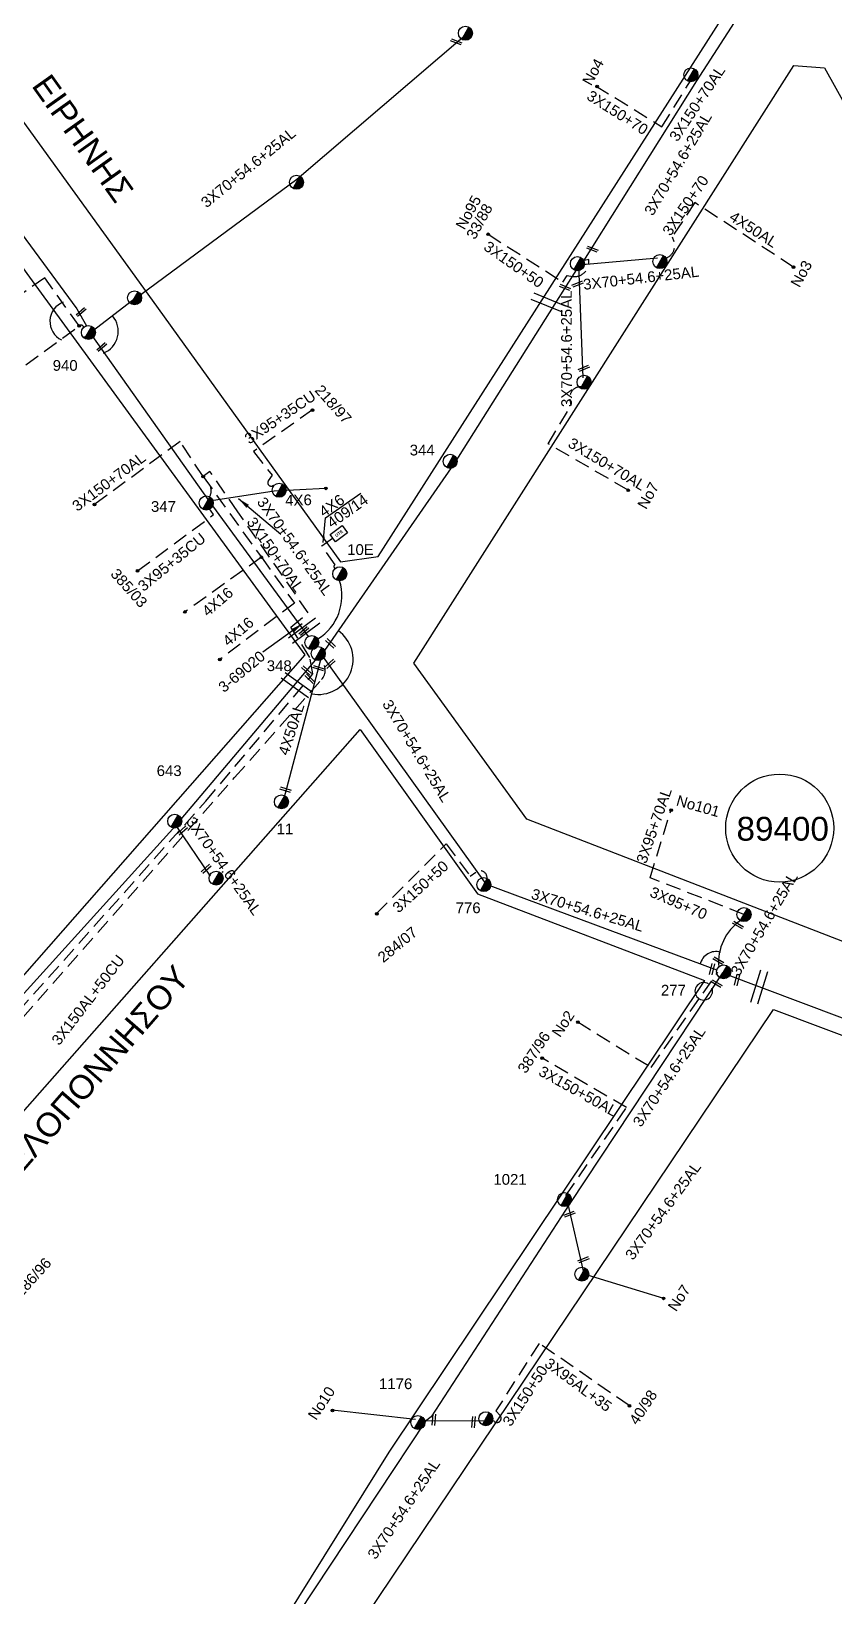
# Model space of a CAD drawing. Header units: millimetres. Extents: x 839 to 3144, y 747 to 1790.
# Drawn here: x 2629.3 to 2764.3, y 1144 to 1407.1 of the extents above; entities that cross this region are included whole.
import ezdxf
from ezdxf.enums import TextEntityAlignment as Align

# ---------------------------------------------------------------- set-up
doc = ezdxf.new("R2010")
doc.units = ezdxf.units.MM
doc.linetypes.add('DASHED', pattern=[19.05, 12.7, -6.35])
for name, color, linetype in [('Pillar OTE', 7, 'Continuous'), ('Γέφυρες Εναερίου Δικτύου', 7, 'DASHED'), ('Εναέρια παροχή ΧΤ 4x16', 7, 'SYN_LINE'), ('Επιγραφές - Σχήματα', 7, 'Continuous'), ('Καλώδια ΧΤ   3x150+50AL', 7, 'DASHED'), ('Καλώδια ΧΤ   3x150+50ALXLPE', 7, 'DASHED'), ('Καλώδια ΧΤ   3x150+70AL', 7, 'DASHED'), ('Καλώδια ΧΤ   3x150AL+50CU', 7, 'DASHED'), ('Καλώδια ΧΤ   3x95+35CU', 7, 'DASHED'), ('Καλώδια ΧΤ   3x95+50CU', 7, 'DASHED'), ('Καλώδια ΧΤ   4x50AL', 7, 'DASHED'), ('Μηχανική τομή', 7, 'Continuous'), ('Στύλος ΦΜ', 7, 'Continuous'), ('Στύλος ΦΜ @ 1', 7, 'Continuous'), ('Συνδέσεις', 7, 'Continuous'), ('Συνεστραμμένα ΧΤ   3x70+54.6+25AL', 7, 'SYN_LINE'), ('Τομή', 7, 'Continuous'), ('Υπόβαθρο ΔΕΗ', 7, 'Continuous'), ('Υπόγεια καλώδια Παροχών ΧΤ   4x6', 7, 'DASHED')]:
    doc.layers.add(name, color=color, linetype=linetype)
doc.styles.get("Standard").update_dxf_attribs({"font": 'ARIAL.TTF'})
doc.linetypes.add('SYN_LINE', pattern='A,0.5,-0.0001,["/\\/\\/\\/",Standard,S=0.1,R=0,X=0,Y=-0.05],-0.25', length=0.7501)
doc.dimstyles.new('ISO-25', dxfattribs={"dimtxt": 2.5, "dimasz": 2.5, "dimexe": 1.25, "dimexo": 0.625, "dimtad": 1, "dimtxsty": 'Standard', "dimcen": 2.5, "dimadec": 0, "dimazin": 0, "dimtfac": 1, "dimtmove": 0, "dimatfit": 3, "dimfxl": 1, "dimarcsym": 0})

# ---------------------------------------------------------------- blocks, each defined once
blk = doc.blocks.new('ΥΠΑΡΧΩΝ ΤΣΙΜΕΝΤΕΝΙΟΣ ΣΤΥΛΟΣ')
at = {"layer": 'Στύλος ΦΜ'}
blk.add_hatch(color=7, dxfattribs=at).paths.add_polyline_path([(-1.29, -2.28, 0.574793), (2.62, 0, 0.268822), (1.3, 2.27)])
at = {"layer": 'Στύλος ΦΜ', "color": 7}
blk.add_line((-1.29, -2.28), (1.3, 2.27), dxfattribs=at)
blk.add_circle((0, 0), 2.62, dxfattribs=at)
at = {"layer": 'Στύλος ΦΜ', "flags": 4}
for tag, p in [('ΑΡΙΘΜΟΣ', (-4.68, 8.05)), ('ΤΥΠΟΣ', (-4.91, 3.03))]:
    blk.add_attdef(tag, p, '', height=4, dxfattribs=at)
blk = doc.blocks.new('ΤΟΜΗ')
at = {"layer": 'Τομή', "ltscale": 40}
for p, q in [((-5.68, 0), (5.68, 0)), ((5.68, -2.33), (-5.68, -2.33))]:
    blk.add_line(p, q, dxfattribs=at)
blk = doc.blocks.new('ΜΗΧΑΝΙΚΗ ΤΟΜΗ')
at = {"layer": 'Μηχανική τομή', "ltscale": 40}
for p, q in [((-1.89, 0.78), (1.89, 0.78)), ((1.89, 0), (-1.89, 0))]:
    blk.add_line(p, q, dxfattribs=at)
blk = doc.blocks.new('A$C3F94617C')
at = {"layer": 'Μηχανική τομή', "xscale": 0.5, "yscale": 0.5, "zscale": 0.5}
blk.add_blockref('ΜΗΧΑΝΙΚΗ ΤΟΜΗ', (0.95, 0), dxfattribs=at)
blk = doc.blocks.new('_ΣΥΝΔΕΣΗ')
at = {"layer": 'Συνδέσεις', "linetype": 'SYN_LINE', "ltscale": 40}
blk.add_hatch(color=256, dxfattribs=at).paths.add_polyline_path([(0.5, -0.01, 1), (-0.5, -0.01, 1)])
at = {"layer": 'Συνδέσεις'}
blk.add_circle((0, -0.01), 0.5, dxfattribs=at)
blk = doc.blocks.new('PILLAR ΟΤΕ')
at = {"layer": 'Pillar OTE', "ltscale": 40}
blk.add_lwpolyline([(-3.31, 2.02), (3.39, 2.02), (3.39, -1.99), (-3.31, -1.99)], close=True, dxfattribs=at)
at = {"layer": 'Pillar OTE', "insert": (-1.81, 0.71), "char_height": 1.3575, "width": 109.961, "attachment_point": 1}
blk.add_mtext('{\\fArial|b1|i0|c161|p34;OTE}', dxfattribs=at)

msp = doc.modelspace()

# ---------------------------------------------------------------- linework, layer by layer
at = {"layer": 'Γέφυρες Εναερίου Δικτύου', "color": 151, "ltscale": 0.2}
msp.add_lwpolyline([(2625.27, 1348.81), (2637.3, 1357.56)], dxfattribs=at)
msp.add_arc((2637.62, 1357.24), 0.458, 13.3221, 134.0413, dxfattribs=at)
at = {"layer": 'Εναέρια παροχή ΧΤ 4x16', "color": 6, "linetype": 'DASHED', "ltscale": 0.2}
for points in [[(2667.93, 1318.69), (2655.09, 1309.5)], [(2673.48, 1311), (2660.93, 1301.49)]]:
    msp.add_lwpolyline(points, dxfattribs=at)
at = {"layer": 'Επιγραφές - Σχήματα', "ltscale": 0.2}
msp.add_circle((2755.07, 1273.17), 9.08, dxfattribs=at)
at = {"layer": 'Επιγραφές - Σχήματα', "linetype": 'Continuous', "ltscale": 0.2}
for centre, radius, start, end in [((2635.82, 1358.34), 3.44, 110.1409, 244.7895), ((2639.93, 1356.67), 3.94, 291.5828, 40.6733), ((2677.48, 1301.51), 5.88, 259.6123, 55.4541), ((2744.36, 1249.71), 2.71, 73.7675, 167.8314), ((2742.3, 1245.74), 1.47, 57.4599, 20.5082)]:
    msp.add_arc(centre, radius, start, end, dxfattribs=at)
at = {"layer": 'Καλώδια ΧΤ   3x150+50AL', "color": 85, "ltscale": 0.2}
msp.add_lwpolyline([(2706.07, 1372.97), (2718.63, 1364.94), (2719.32, 1366.02), (2720.24, 1365.89, 0.510987), (2722.96, 1368.71), (2721.77, 1368.43)], format="xyb", dxfattribs=at)
at = {"layer": 'Καλώδια ΧΤ   3x150+50AL', "color": 5, "ltscale": 0.2}
msp.add_lwpolyline([(2687.28, 1258.79), (2698.98, 1270.55), (2703.04, 1265.11), (2704, 1265.79, -0.891272), (2705.57, 1264.02, -0.248233)], format="xyb", dxfattribs=at)
at = {"layer": 'Καλώδια ΧΤ   3x150+50AL', "color": 30, "ltscale": 0.2}
msp.add_lwpolyline([(2719.11, 1211.4), (2729.32, 1226.19), (2715.07, 1234.55)], dxfattribs=at)
at = {"layer": 'Καλώδια ΧΤ   3x150+50ALXLPE', "color": 5, "ltscale": 0.2}
msp.add_lwpolyline([(2598.26, 1206.73), (2604.54, 1214.89), (2627.82, 1241.36), (2663.44, 1281.68), (2678.05, 1298.12, 0.388696), (2678, 1301.44)], format="xyb", dxfattribs=at)
at = {"layer": 'Καλώδια ΧΤ   3x150+70AL', "color": 85, "ltscale": 0.2}
msp.add_lwpolyline([(2724.12, 1397.94), (2735.28, 1391.02), (2740.05, 1398.74)], dxfattribs=at)
msp.add_lwpolyline([(2729.57, 1329.99), (2716.12, 1337.78), (2720.02, 1344.2), (2719.83, 1345.28, -0.504766), (2721.8, 1347.33, 0.063425)], format="xyb", dxfattribs=at)
at = {"layer": 'Καλώδια ΧΤ   3x150+70AL', "color": 6, "ltscale": 0.2}
for points in [[(2658.15, 1332.24), (2654.26, 1338.15), (2639.88, 1327.55)], [(2658.15, 1332.24), (2667.93, 1318.69), (2673.48, 1311)]]:
    msp.add_lwpolyline(points, dxfattribs=at)
at = {"layer": 'Καλώδια ΧΤ   3x150+70AL', "color": 30, "ltscale": 0.2}
msp.add_lwpolyline([(2721.11, 1240.59), (2733.45, 1232.96), (2744.66, 1248.97)], dxfattribs=at)
at = {"layer": 'Καλώδια ΧΤ   3x150+70AL', "color": 6, "ltscale": 0.2}
msp.add_arc((2657.03, 1329.89), 2.46, 334.4814, 13.6918, dxfattribs=at)
at = {"layer": 'Καλώδια ΧΤ   3x95+35CU', "color": 151, "ltscale": 0.2}
msp.add_lwpolyline([(2637.3, 1357.56), (2631.5, 1365.65), (2621.6, 1358.69)], dxfattribs=at)
at = {"layer": 'Καλώδια ΧΤ   3x95+35CU', "color": 6, "ltscale": 0.2}
msp.add_lwpolyline([(2676.5, 1343.45), (2666.58, 1336.44), (2669.74, 1332.47), (2669.1, 1331.52, 0.925673), (2669.99, 1330.83, -0.439445)], format="xyb", dxfattribs=at)
msp.add_lwpolyline([(2647.12, 1316.41), (2659.9, 1325.86), (2659.11, 1326.98)], dxfattribs=at)
at = {"layer": 'Καλώδια ΧΤ   3x95+50CU', "color": 5, "ltscale": 0.2}
msp.add_lwpolyline([(2749.05, 1258.66), (2733.29, 1264.83), (2736.8, 1276.21)], dxfattribs=at)
at = {"layer": 'Καλώδια ΧΤ   3x95+50CU', "color": 30, "ltscale": 0.2}
msp.add_lwpolyline([(2729.75, 1176.12), (2714.61, 1186.57), (2707.36, 1175.21), (2708.06, 1174.44, -1.099984), (2706.94, 1173.61, -1.781787)], format="xyb", dxfattribs=at)
at = {"layer": 'Καλώδια ΧΤ   4x50AL', "color": 85, "ltscale": 0.2}
msp.add_lwpolyline([(2757.39, 1367.46), (2740.82, 1378.3), (2736.97, 1372.53), (2737.26, 1371.77, -0.45599), (2735.74, 1368.91, 8.774237)], format="xyb", dxfattribs=at)
at = {"layer": 'Καλώδια ΧΤ   4x50AL', "color": 5, "linetype": 'Continuous', "ltscale": 0.2}
msp.add_lwpolyline([(2678.08, 1302.31), (2671.65, 1277.94)], dxfattribs=at)
at = {"layer": 'Συνεστραμμένα ΧΤ   3x70+54.6+25AL', "color": 151, "ltscale": 20}
msp.add_lwpolyline([(2579.72, 1438.64), (2599, 1412.28), (2617.68, 1386.51), (2636.93, 1360.46), (2638.51, 1357.59)], dxfattribs=at)
at = {"layer": 'Συνεστραμμένα ΧΤ   3x70+54.6+25AL', "color": 85, "ltscale": 20}
for points in [[(2722.13, 1368.52), (2741.14, 1398.74), (2753.78, 1418.42), (2756.37, 1438.66)], [(2722.03, 1348.84), (2721.33, 1367.83)]]:
    msp.add_lwpolyline(points, dxfattribs=at)
at = {"layer": 'Συνεστραμμένα ΧΤ   3x70+54.6+25AL', "color": 6, "ltscale": 20}
for points in [[(2647.65, 1362.86), (2673.88, 1382.24), (2702.56, 1406.79)], [(2639.45, 1355.97), (2659.1, 1328.15), (2675.82, 1305.37)]]:
    msp.add_lwpolyline(points, dxfattribs=at)
at = {"layer": 'Συνεστραμμένα ΧΤ   3x70+54.6+25AL', "color": 85, "ltscale": 15}
msp.add_lwpolyline([(2721.33, 1367.83), (2734.52, 1369.01)], dxfattribs=at)
at = {"layer": 'Συνεστραμμένα ΧΤ   3x70+54.6+25AL', "color": 5, "ltscale": 20}
msp.add_lwpolyline([(2744.51, 1249.32), (2705.79, 1263.71), (2678.08, 1302.31), (2700.39, 1334.43), (2721.27, 1367.51)], dxfattribs=at)
at = {"layer": 'Συνεστραμμένα ΧΤ   3x70+54.6+25AL', "color": 6, "ltscale": 15}
msp.add_lwpolyline([(2638.03, 1355.54), (2647.7, 1363)], dxfattribs=at)
at = {"layer": 'Συνεστραμμένα ΧΤ   3x70+54.6+25AL', "color": 6, "linetype": 'DASHED', "ltscale": 0.2}
msp.add_lwpolyline([(2599.63, 1211.42), (2627.1, 1242.39), (2658.58, 1277.72), (2676.61, 1299.08), (2676.09, 1301.87), (2672.9, 1306.94), (2675.82, 1309.35), (2663.99, 1326.34), (2659.27, 1333.12), (2658.15, 1332.24)], dxfattribs=at)
at = {"layer": 'Συνεστραμμένα ΧΤ   3x70+54.6+25AL', "color": 6, "linetype": 'SYN_LINE', "ltscale": 10}
msp.add_lwpolyline([(2659.56, 1328.22), (2670.08, 1329.85)], dxfattribs=at)
at = {"layer": 'Συνεστραμμένα ΧΤ   3x70+54.6+25AL', "color": 133, "ltscale": 20}
msp.add_lwpolyline([(2597.16, 1210.07), (2625.95, 1243.05), (2653.56, 1273.61), (2677.63, 1302.13)], dxfattribs=at)
at = {"layer": 'Συνεστραμμένα ΧΤ   3x70+54.6+25AL', "color": 133, "ltscale": 10}
msp.add_lwpolyline([(2653.56, 1273.61), (2659.31, 1265.08)], dxfattribs=at)
at = {"layer": 'Συνεστραμμένα ΧΤ   3x70+54.6+25AL', "color": 30, "ltscale": 20}
msp.add_lwpolyline([(2745.46, 1248.83), (2719.78, 1210.05), (2696.47, 1174.21), (2695.5, 1173.52), (2671.48, 1137.18), (2651.09, 1103.9)], dxfattribs=at)
at = {"layer": 'Συνεστραμμένα ΧΤ   3x70+54.6+25AL', "color": 1, "ltscale": 20}
msp.add_lwpolyline([(2745.46, 1248.83), (2772.11, 1238.79), (2797.29, 1228.98), (2823, 1219.29), (2845.48, 1210.32), (2856.29, 1206.39)], dxfattribs=at)
at = {"layer": 'Συνεστραμμένα ΧΤ   3x70+54.6+25AL', "color": 30, "ltscale": 15}
for points in [[(2719.3, 1210.72), (2722.13, 1198.25)], [(2722.13, 1198.25), (2735.52, 1194.18)], [(2693.86, 1173.8), (2679.84, 1175.34)]]:
    msp.add_lwpolyline(points, dxfattribs=at)
at = {"layer": 'Συνεστραμμένα ΧΤ   3x70+54.6+25AL', "color": 30, "ltscale": 10}
msp.add_lwpolyline([(2694.97, 1173.6), (2706.2, 1173.53)], dxfattribs=at)
at = {"layer": 'Συνεστραμμένα ΧΤ   3x70+54.6+25AL', "color": 5, "linetype": 'SYN_LINE', "ltscale": 10}
msp.add_arc((2673.03, 1312.19), 8.44, 301.3003, 17.6129, dxfattribs=at)
at = {"layer": 'Συνεστραμμένα ΧΤ   3x70+54.6+25AL', "color": 5, "ltscale": 10}
msp.add_arc((2753.23, 1250.63), 8.44, 124.1379, 185.2957, dxfattribs=at)
at = {"layer": 'Υπόβαθρο ΔΕΗ'}
for points in [[(2581.88, 1455.49), (2649.56, 1361.89), (2681.23, 1317.93), (2687.56, 1318.82), (2751.73, 1419.26), (2707.21, 1494.94), (2672.08, 1553.62), (2619.06, 1495.67)], [(2597.92, 1214.21), (2675.3, 1302.31), (2628.56, 1366.39), (2577.54, 1437.22), (2564.08, 1457.43), (2559.76, 1457.54), (2524.67, 1421.82), (2516.87, 1414.19), (2546.6, 1341.08), (2573.73, 1273.99)]]:
    msp.add_lwpolyline(points, close=True, dxfattribs=at)
msp.add_lwpolyline([(2757.44, 1401.31), (2762.58, 1400.93), (2817.75, 1302.03), (2854.19, 1236.59, -0.3779), (2847.13, 1222.94), (2788.27, 1245.36), (2712.57, 1274.67), (2693.55, 1300.89), (2757.44, 1401.31)], format="xyb", dxfattribs=at)
for points in [[(2678.74, 1325.33), (2684.68, 1329.48)], [(2534.48, 911.54), (2446.26, 974.01), (2515.78, 1084.35), (2547.98, 1135.31), (2615.62, 1211.63), (2684.56, 1289.73), (2704.29, 1262.13), (2742.45, 1247.53), (2689.38, 1168.31), (2639.25, 1087.91), (2593.48, 1011.15), (2555.21, 946.45), (2534.48, 911.54)], [(2603.01, 863.79), (2545.47, 902.46), (2544.94, 904.51), (2619.44, 1029.67), (2680.19, 1132.74), (2754.03, 1242.66), (2842.29, 1209.49), (2799.07, 1139.93), (2740.93, 1046.78), (2669.46, 951.09), (2604.99, 865), (2603.01, 863.79)]]:
    msp.add_lwpolyline(points, dxfattribs=at)
at = {"layer": 'Υπόγεια καλώδια Παροχών ΧΤ   4x6', "color": 6, "linetype": 'SYN_LINE', "ltscale": 10}
msp.add_lwpolyline([(2670.08, 1329.85), (2678.74, 1330.3)], dxfattribs=at)
at = {"layer": 'Υπόγεια καλώδια Παροχών ΧΤ   4x6', "color": 5, "linetype": 'DASHED', "ltscale": 0.2}
msp.add_lwpolyline([(2680.38, 1316.84, -0.794546), (2680.35, 1317.44), (2678.08, 1320.59), (2679.9, 1321.9)], format="xyb", dxfattribs=at)

# ---------------------------------------------------------------- block references
at = {"layer": 'Pillar OTE', "xscale": 0.375, "yscale": 0.375, "zscale": 0.375, "rotation": 36.86887911575264}
msp.add_blockref('PILLAR ΟΤΕ', (2680.94, 1322.65), dxfattribs=at)
at = {"layer": 'Επιγραφές - Σχήματα', "ltscale": 0.2}
for p, rotation in [((2699.74, 1405.48), 339.0076479415807), ((2722.64, 1370.62), 339.0076479415808), ((2718.02, 1364.2), 339.0076479415808), ((2720.29, 1364.06), 22.20410194162937), ((2637.04, 1359.14), 40.81221807290699), ((2640.51, 1353.24), 40.81221807290699), ((2721.34, 1349.91), 22.20410194162935), ((2674.49, 1305.52), 41.94496862408466), ((2678.73, 1304.73), 316.4111187309123), ((2674.69, 1300.18), 316.4111187309123), ((2676.57, 1300.14), 342.9816844035122), ((2678.92, 1300), 41.94496862408467), ((2675.24, 1298.8), 316.4111187309123), ((2671.04, 1279.71), 342.9816844035121), ((2654.11, 1271.97), 41.94496862408457), ((2658.06, 1265.53), 41.94496862408457), ((2747.16, 1257.18), 329.8003121373332), ((2743.72, 1250.43), 256.4958005077926), ((2743.83, 1251.2), 329.8003121373331), ((2743.54, 1247.33), 329.8003121373332), ((2747.93, 1248.61), 256.4958005077926), ((2720.53, 1208.81), 201.0811840412207), ((2722.92, 1201.15), 201.0811840412207), ((2696.82, 1174.69), 265.0836019562454), ((2703.49, 1174.3), 265.0836019562454)]:
    msp.add_blockref('A$C3F94617C', p, dxfattribs=dict(at, rotation=rotation))
at = {"layer": 'Στύλος ΦΜ @ 1', "ltscale": 40, "xscale": 0.4499999999998181, "yscale": 0.4499999999998181, "zscale": 0.4499999999998181}
for p in [(2702.23, 1406.76), (2740.14, 1399.77), (2673.84, 1381.71), (2721.06, 1368.03), (2734.93, 1368.38), (2646.62, 1362.29), (2722.19, 1348.1), (2670.92, 1329.95), (2676.41, 1304.35), (2660.32, 1264.75), (2749.07, 1258.64), (2721.81, 1198.2), (2705.67, 1173.91)]:
    msp.add_blockref('ΥΠΑΡΧΩΝ ΤΣΙΜΕΝΤΕΝΙΟΣ ΣΤΥΛΟΣ', p, dxfattribs=at)
at = {"layer": 'Στύλος ΦΜ @ 1', "ltscale": 40}
ref = msp.add_blockref('ΥΠΑΡΧΩΝ ΤΣΙΜΕΝΤΕΝΙΟΣ ΣΤΥΛΟΣ', (2638.85, 1356.46), dxfattribs=dict(at, xscale=0.4499999999998181, yscale=0.4499999999998181, zscale=0.4499999999998181))
ref.add_attrib('ΤΥΠΟΣ', '940', (2632.85, 1350.03), dxfattribs={"layer": 'Στύλος ΦΜ', "height": 1.8, "flags": 4})
ref = msp.add_blockref('ΥΠΑΡΧΩΝ ΤΣΙΜΕΝΤΕΝΙΟΣ ΣΤΥΛΟΣ', (2699.67, 1334.81), dxfattribs=dict(at, xscale=0.4499999999998181, yscale=0.4499999999998181, zscale=0.4499999999998181))
ref.add_attrib('ΤΥΠΟΣ', '344', (2692.87, 1335.8), dxfattribs={"layer": 'Στύλος ΦΜ', "height": 1.8, "flags": 4})
ref = msp.add_blockref('ΥΠΑΡΧΩΝ ΤΣΙΜΕΝΤΕΝΙΟΣ ΣΤΥΛΟΣ', (2658.67, 1327.81), dxfattribs=dict(at, xscale=0.4499999999998181, yscale=0.4499999999998181, zscale=0.4499999999998181))
ref.add_attrib('ΤΥΠΟΣ', '347', (2649.37, 1326.32), dxfattribs={"layer": 'Στύλος ΦΜ', "height": 1.8, "flags": 4})
ref = msp.add_blockref('ΥΠΑΡΧΩΝ ΤΣΙΜΕΝΤΕΝΙΟΣ ΣΤΥΛΟΣ', (2681.11, 1315.92), dxfattribs=dict(at, xscale=0.4499999999998181, yscale=0.4499999999998181, zscale=0.4499999999998181))
ref.add_attrib('ΤΥΠΟΣ', '10Ε', (2682.36, 1319.08), dxfattribs={"layer": 'Στύλος ΦΜ', "height": 1.8, "flags": 4})
ref = msp.add_blockref('ΥΠΑΡΧΩΝ ΤΣΙΜΕΝΤΕΝΙΟΣ ΣΤΥΛΟΣ', (2677.49, 1302.5), dxfattribs=dict(at, xscale=0.4499999999998181, yscale=0.4499999999998181, zscale=0.4499999999998181))
ref.add_attrib('ΤΥΠΟΣ', '348', (2668.84, 1299.56), dxfattribs={"layer": 'Στύλος ΦΜ', "height": 1.8, "flags": 4})
ref = msp.add_blockref('ΥΠΑΡΧΩΝ ΤΣΙΜΕΝΤΕΝΙΟΣ ΣΤΥΛΟΣ', (2653.36, 1274.33), dxfattribs=dict(at, xscale=0.4499999999998181, yscale=0.4499999999998181, zscale=0.4499999999998181))
ref.add_attrib('ΤΥΠΟΣ', '643', (2650.33, 1281.92), dxfattribs={"layer": 'Στύλος ΦΜ', "height": 1.8, "flags": 4})
ref = msp.add_blockref('ΥΠΑΡΧΩΝ ΤΣΙΜΕΝΤΕΝΙΟΣ ΣΤΥΛΟΣ', (2671.3, 1277.58), dxfattribs=dict(at, xscale=0.4499999999998181, yscale=0.4499999999998181, zscale=0.4499999999998181))
ref.add_attrib('ΤΥΠΟΣ', '11', (2670.5, 1272.13), dxfattribs={"layer": 'Στύλος ΦΜ', "height": 1.8, "flags": 4})
ref = msp.add_blockref('ΥΠΑΡΧΩΝ ΤΣΙΜΕΝΤΕΝΙΟΣ ΣΤΥΛΟΣ', (2705.33, 1263.67), dxfattribs=dict(at, xscale=0.4499999999998181, yscale=0.4499999999998181, zscale=0.4499999999998181))
ref.add_attrib('ΤΥΠΟΣ', '776', (2700.6, 1258.87), dxfattribs={"layer": 'Στύλος ΦΜ', "height": 1.8, "flags": 4})
ref = msp.add_blockref('ΥΠΑΡΧΩΝ ΤΣΙΜΕΝΤΕΝΙΟΣ ΣΤΥΛΟΣ', (2745.65, 1249.01), dxfattribs=dict(at, xscale=0.4499999999998181, yscale=0.4499999999998181, zscale=0.4499999999998181))
ref.add_attrib('ΤΥΠΟΣ', '277', (2735.1, 1245.03), dxfattribs={"layer": 'Στύλος ΦΜ', "height": 1.8, "flags": 4})
ref = msp.add_blockref('ΥΠΑΡΧΩΝ ΤΣΙΜΕΝΤΕΝΙΟΣ ΣΤΥΛΟΣ', (2718.89, 1210.74), dxfattribs=dict(at, xscale=0.4499999999998181, yscale=0.4499999999998181, zscale=0.4499999999998181))
ref.add_attrib('ΤΥΠΟΣ', '1021', (2706.94, 1213.23), dxfattribs={"layer": 'Στύλος ΦΜ', "height": 1.8, "flags": 4})
ref = msp.add_blockref('ΥΠΑΡΧΩΝ ΤΣΙΜΕΝΤΕΝΙΟΣ ΣΤΥΛΟΣ', (2694.25, 1173.27), dxfattribs=dict(at, xscale=0.4499999999998181, yscale=0.4499999999998181, zscale=0.4499999999998181))
ref.add_attrib('ΤΥΠΟΣ', '1176', (2687.71, 1178.88), dxfattribs={"layer": 'Στύλος ΦΜ', "height": 1.8, "flags": 4})
at = {"layer": 'Συνδέσεις', "xscale": 0.4500000000000455, "yscale": 0.4500000000000455, "zscale": 0.4500000000000455}
for p in [(2724.36, 1397.8), (2706.07, 1372.97), (2757.39, 1367.46), (2637.3, 1357.57), (2676.54, 1343.42), (2658.15, 1332.25), (2678.79, 1330.27), (2729.62, 1329.95), (2639.88, 1327.55), (2667.93, 1318.69), (2647.13, 1316.41), (2655.09, 1309.5), (2660.93, 1301.5), (2736.84, 1276.17), (2687.33, 1258.75), (2721.16, 1240.55), (2715.12, 1234.52), (2735.56, 1194.14), (2729.8, 1176.08), (2679.88, 1175.3)]:
    msp.add_blockref('_ΣΥΝΔΕΣΗ', p, dxfattribs=at)
at = {"layer": 'Τομή'}
for p, xscale, yscale, zscale, rotation in [((2716.36, 1362.03), 0.5000000000000238, 0.5000000000000238, 0.5000000000000238, 337.8156048588265), ((2674.76, 1306.83), 0.4999999999999978, 0.4999999999999978, 0.4999999999999978, 36.60808243037224), ((2674.25, 1297.66), 0.4999999999999595, 0.4999999999999595, 0.4999999999999595, 323.9985831172788), ((2751.08, 1246.63), 0.4999999999998918, 0.4999999999998918, 0.4999999999998918, 72.78600695960456)]:
    msp.add_blockref('ΤΟΜΗ', p, dxfattribs=dict(at, xscale=xscale, yscale=yscale, zscale=zscale, rotation=rotation))

# ---------------------------------------------------------------- texts
at = {"layer": 'Εναέρια παροχή ΧΤ 4x16', "ltscale": 20}
for rotation, p in [(40.8874, (2660.56, 1311.21)), (40.3991, (2664.02, 1306.2))]:
    msp.add_text('4X16', height=1.8, rotation=rotation, dxfattribs=at).set_placement(p, align=Align.MIDDLE)
at = {"layer": 'Επιγραφές - Σχήματα', "ltscale": 0.2, "attachment_point": 1}
for s, insert, char_height, width, rotation in [('Νο4', (2721.78, 1398.68), 1.8, 12.3266, 61.0203), ('ΕΙΡΗΝΗΣ', (2632.44, 1400.27), 4, 68.291, 305.4852), ('Νο95', (2700.49, 1374.46), 1.8, 12.3266, 61.0203), ('33/88', (2702.27, 1372.83), 1.8, 12.3266, 61.0203), ('Νο3', (2756.81, 1364.76), 1.8, 12.3266, 61.0203), ('218/97', (2678.14, 1347.87), 1.8, 9.756, 311.7696), ('Νο7', (2731.05, 1327.48), 1.8, 12.3266, 61.0203), ('4Χ6', (2671.92, 1329.15), 1.8, 9.756, 1.3035), ('4Χ6', (2677.4, 1326.84), 1.8, 9.756, 34.98), ('409/14', (2678.74, 1324.98), 1.8, 9.756, 34.98), ('385/03', (2643.79, 1316.99), 1.8, 9.756, 311.7696), ('3-69020', (2660.49, 1297.23), 1.8, 9.756, 39.6493), ('Νο101', (2738.04, 1278.75), 1.8, 12.3266, 344.1674), ('3Χ95+70', (2733.78, 1263.4), 1.8, 12.3266, 336.6697), ('284/07', (2687.28, 1251.83), 1.8, 9.756, 39.6493), ('ΠΕΛΟΠΟΝΝΗΣΟΥ', (2621.74, 1214.36), 4, 68.291, 48.977), ('Νο2', (2716.64, 1238.86), 1.8, 12.3266, 56.6756), ('387/96', (2710.88, 1232.77), 1.8, 12.3266, 56.6756), ('186/96', (2626.29, 1195.45), 1.8, 9.756, 48), ('Νο7', (2736.15, 1192.77), 1.8, 12.3266, 56.6756), ('Νο10', (2675.63, 1174.51), 1.8, 12.3266, 56.6756), ('40/98', (2729.63, 1173.7), 1.8, 12.3266, 56.6756)]:
    msp.add_mtext(s, dxfattribs=dict(at, insert=insert, char_height=char_height, width=width, rotation=rotation))
at = {"layer": 'Επιγραφές - Σχήματα', "ltscale": 0.2, "insert": (2747.81, 1275.06), "char_height": 4, "width": 13.9163, "attachment_point": 1}
msp.add_mtext('89400', dxfattribs=at)
at = {"layer": 'Καλώδια ΧΤ   3x150+50AL', "ltscale": 0.2}
for s, rotation, p in [('3X150+50', 324.845, (2710.38, 1367.91)), ('3X150+50', 42.062, (2694.67, 1263.33)), ('3X150+50AL', 330.9229, (2721.19, 1228.97))]:
    msp.add_text(s, height=1.8, rotation=rotation, dxfattribs=at).set_placement(p, align=Align.MIDDLE)
at = {"layer": 'Καλώδια ΧΤ   3x150+50AL', "ltscale": 0.2, "insert": (2708.35, 1173.44), "char_height": 1.8, "width": 12.3266, "attachment_point": 1, "rotation": 56.6756}
msp.add_mtext('3Χ150+50', dxfattribs=at)
at = {"layer": 'Καλώδια ΧΤ   3x150+70AL', "ltscale": 0.2}
for s, rotation, p in [('3X150+70AL', 56.1652, (2741.19, 1394.97)), ('3X150+70', 327.5331, (2727.81, 1393.43)), ('3X150+70', 55.4865, (2739.23, 1377.81)), ('3X150+70AL', 328.8852, (2726.04, 1334.35)), ('3X150+70AL', 36.8437, (2642.29, 1331.4)), ('3X150+70AL', 304.9093, (2670.29, 1319.15))]:
    msp.add_text(s, height=1.8, rotation=rotation, dxfattribs=at).set_placement(p, align=Align.MIDDLE)
at = {"layer": 'Καλώδια ΧΤ   3x150AL+50CU', "ltscale": 0.2}
msp.add_text('3X150AL+50CU', height=1.8, rotation=52.4051, dxfattribs=at).set_placement((2638.79, 1244.29), align=Align.MIDDLE)
at = {"layer": 'Καλώδια ΧΤ   3x95+35CU', "ltscale": 0.2}
for rotation, p in [(34.1344, (2671.08, 1342.22)), (39.2627, (2652.87, 1317.89))]:
    msp.add_text('3X95+35CU', height=1.8, rotation=rotation, dxfattribs=at).set_placement(p, align=Align.MIDDLE)
at = {"layer": 'Καλώδια ΧΤ   3x95+50CU', "ltscale": 0.2}
for s, rotation, p in [('3X95+70AL', 70.693, (2733.94, 1273.6)), ('3X95AL+35', 323.392, (2721.21, 1179.62))]:
    msp.add_text(s, height=1.8, rotation=rotation, dxfattribs=at).set_placement(p, align=Align.MIDDLE)
at = {"layer": 'Καλώδια ΧΤ   4x50AL', "ltscale": 0.2}
for rotation, p in [(327.2896, (2750.69, 1373.8)), (71.9192, (2672.96, 1289.79))]:
    msp.add_text('4X50AL', height=1.8, rotation=rotation, dxfattribs=at).set_placement(p, align=Align.MIDDLE)
at = {"layer": 'Συνεστραμμένα ΧΤ   3x70+54.6+25AL', "ltscale": 20}
for rotation, p in [(299.6826, (2768.77, 1406.21)), (59.2156, (2737.97, 1384.81)), (39.0672, (2665.73, 1384.18)), (6.5602, (2731.76, 1365.64)), (90.0863, (2719.23, 1353.72)), (305.7488, (2673.54, 1320.55)), (301.4045, (2694.05, 1286.16)), (305.7488, (2661.63, 1266.81)), (343.3158, (2722.78, 1259.39)), (59.4698, (2752.45, 1257.05)), (55.9553, (2736.48, 1231.4)), (53.8158, (2735.46, 1208.85)), (55.9554, (2691.87, 1158.74))]:
    msp.add_text('3X70+54.6+25AL', height=1.8, rotation=rotation, dxfattribs=at).set_placement(p, align=Align.MIDDLE)

# ---------------------------------------------------------------- leaders
at = {"layer": 'Επιγραφές - Σχήματα', "ltscale": 40}
for points, override in [([(2664.09, 1328.54), (2671.2, 1322.56)], {"dimasz": 2, "dimtad": 0}), ([(2678.33, 1321.15), (2678.74, 1325.33)], {"dimasz": 1, "dimtad": 0}), ([(2674.8, 1307.51), (2668.16, 1302.73)], {"dimasz": 2, "dimtad": 0})]:
    msp.add_leader(points, dimstyle='ISO-25', override=override, dxfattribs=at)

doc.saveas('drawing.dxf')
